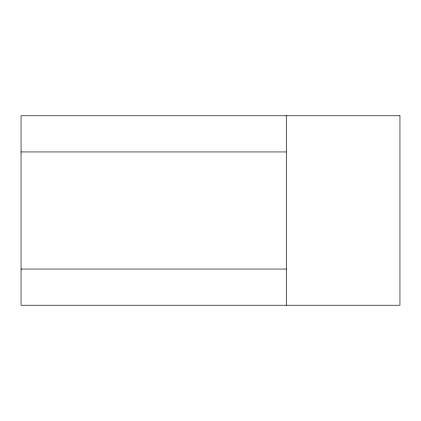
<?xml version="1.0" encoding="UTF-8"?>
<svg xmlns="http://www.w3.org/2000/svg" width="421" height="421" viewBox="0 0 421 421"><rect width="100%" height="100%" fill="white"/><g stroke="black" fill="none" stroke-linecap="round" stroke-linejoin="round"><path stroke-width="0.63" d="M21.05 151.944L286.28 151.944M21.05 269.056L286.28 269.056M286.28 115.775L286.28 305.225M399.95 115.775L21.05 115.775L21.05 305.225L399.95 305.225L399.95 115.775"/></g></svg>
